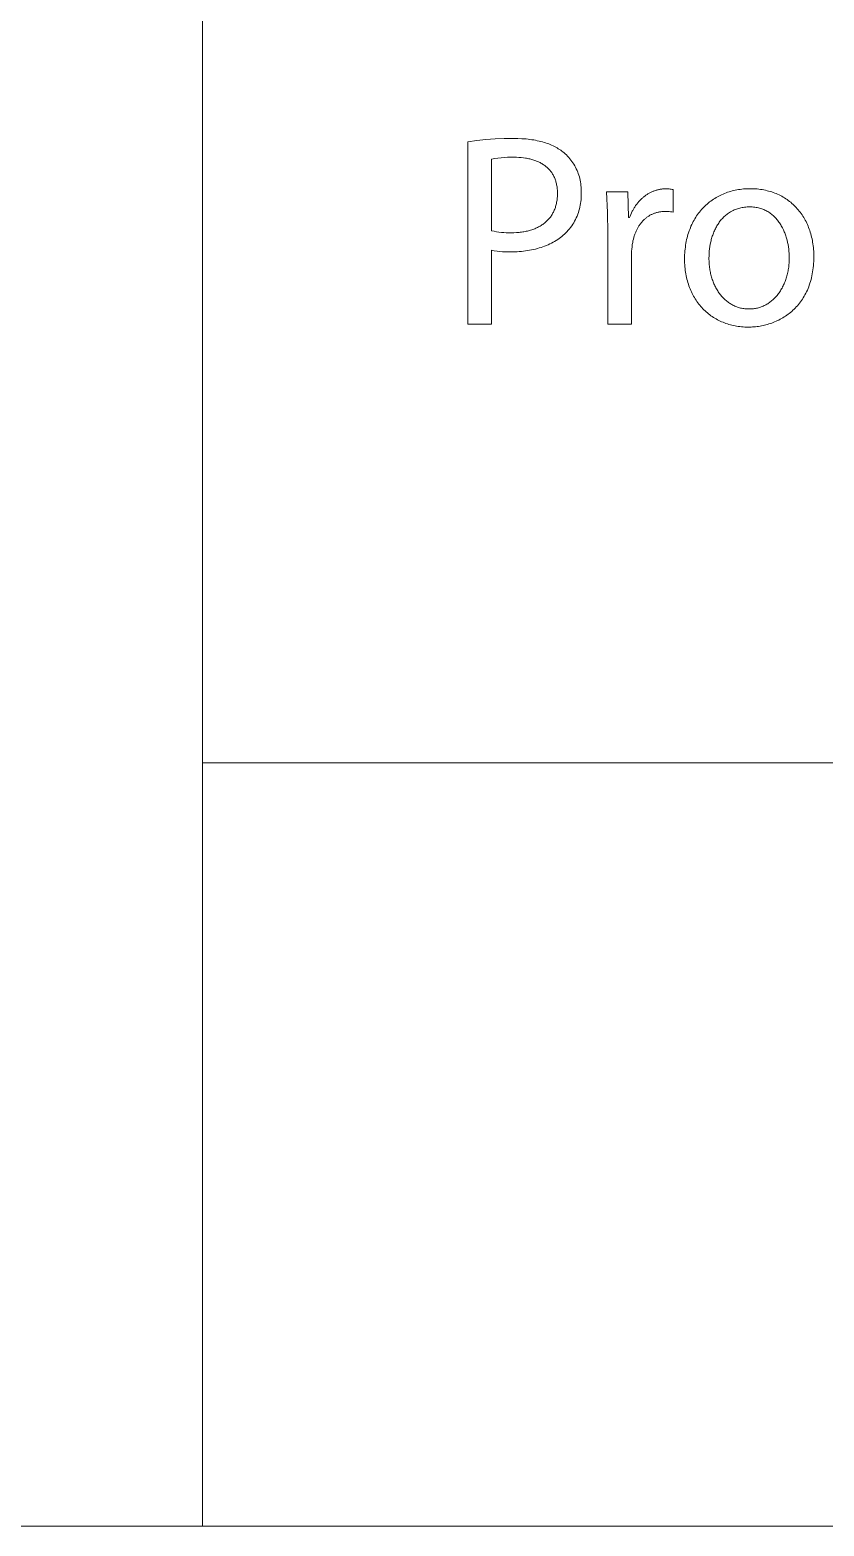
# Model space of a CAD drawing. Header units: millimetres. Extents: x -1656 to 3995, y -637 to 3312.
# Drawn here: x 1824 to 1988.5, y -636.5 to -326.9 of the extents above; entities that cross this region are included whole.
import ezdxf

# ---------------------------------------------------------------- set-up
doc = ezdxf.new("R2010")
doc.units = ezdxf.units.MM
doc.header["$MEASUREMENT"] = 0
doc.layers.add('Domyślny', color=7, linetype='Continuous', true_color=0x000000)

msp = doc.modelspace()

# ---------------------------------------------------------------- linework, layer by layer
at = {"layer": 'Domyślny', "color": 18, "lineweight": 15, "true_color": 0x000000}
for p, q in [((1859.78, -636.51), (1859.78, -4.79)), ((1916.58, -349.84), (1918.46, -349.63)), ((1918.46, -349.63), (1920.36, -349.48)), ((1920.36, -349.48), (1922.25, -349.4)), ((1922.25, -349.4), (1924.15, -349.38)), ((1924.15, -349.38), (1925.05, -349.39)), ((1925.05, -349.39), (1925.91, -349.43)), ((1925.91, -349.43), (1926.75, -349.49)), ((1926.75, -349.49), (1927.16, -349.54)), ((1927.16, -349.54), (1927.56, -349.59)), ((1927.56, -349.59), (1927.95, -349.64)), ((1927.95, -349.64), (1928.33, -349.7)), ((1928.33, -349.7), (1928.71, -349.77)), ((1928.71, -349.77), (1929.08, -349.85)), ((1914.7, -350.11), (1916.58, -349.84)), ((1914.7, -387.78), (1914.7, -350.11)), ((1929.08, -349.85), (1929.44, -349.93)), ((1929.44, -349.93), (1929.79, -350.01)), ((1929.79, -350.01), (1930.14, -350.1)), ((1930.14, -350.1), (1930.47, -350.2)), ((1930.47, -350.2), (1930.8, -350.31)), ((1930.8, -350.31), (1931.13, -350.42)), ((1931.13, -350.42), (1931.44, -350.53)), ((1931.44, -350.53), (1931.75, -350.65)), ((1931.75, -350.65), (1932.05, -350.78)), ((1932.05, -350.78), (1932.34, -350.91)), ((1932.34, -350.91), (1932.62, -351.05)), ((1932.62, -351.05), (1932.9, -351.19)), ((1932.9, -351.19), (1933.17, -351.34)), ((1933.17, -351.34), (1933.43, -351.5)), ((1933.43, -351.5), (1933.68, -351.66)), ((1933.68, -351.66), (1933.93, -351.82)), ((1933.93, -351.82), (1934.17, -351.99)), ((1934.17, -351.99), (1934.4, -352.17)), ((1934.4, -352.17), (1934.62, -352.35)), ((1934.62, -352.35), (1934.84, -352.54)), ((1934.84, -352.54), (1935.1, -352.78)), ((1935.1, -352.78), (1935.35, -353.04)), ((1920.27, -353.56), (1919.61, -353.69)), ((1919.61, -353.69), (1919.61, -368.49)), ((1920.93, -353.46), (1920.27, -353.56)), ((1921.59, -353.38), (1920.93, -353.46)), ((1922.26, -353.32), (1921.59, -353.38)), ((1922.93, -353.28), (1922.26, -353.32)), ((1923.59, -353.27), (1922.93, -353.28)), ((1924.26, -353.27), (1923.59, -353.27)), ((1924.76, -353.28), (1924.26, -353.27)), ((1925.26, -353.3), (1924.76, -353.28)), ((1925.74, -353.34), (1925.26, -353.3)), ((1926.2, -353.39), (1925.74, -353.34)), ((1926.66, -353.45), (1926.2, -353.39)), ((1926.88, -353.49), (1926.66, -353.45)), ((1927.1, -353.53), (1926.88, -353.49)), ((1927.32, -353.57), (1927.1, -353.53)), ((1927.53, -353.62), (1927.32, -353.57)), ((1927.75, -353.67), (1927.53, -353.62)), ((1927.95, -353.73), (1927.75, -353.67)), ((1928.16, -353.79), (1927.95, -353.73)), ((1928.36, -353.85), (1928.16, -353.79)), ((1928.55, -353.92), (1928.36, -353.85)), ((1928.75, -353.99), (1928.55, -353.92)), ((1928.94, -354.06), (1928.75, -353.99)), ((1929.13, -354.14), (1928.94, -354.06)), ((1929.31, -354.22), (1929.13, -354.14)), ((1929.49, -354.31), (1929.31, -354.22)), ((1929.66, -354.39), (1929.49, -354.31)), ((1929.84, -354.49), (1929.66, -354.39)), ((1930.01, -354.58), (1929.84, -354.49)), ((1930.17, -354.68), (1930.01, -354.58)), ((1930.33, -354.78), (1930.17, -354.68)), ((1930.49, -354.89), (1930.33, -354.78)), ((1930.64, -355), (1930.49, -354.89)), ((1930.79, -355.12), (1930.64, -355)), ((1930.94, -355.23), (1930.79, -355.12)), ((1931.08, -355.35), (1930.94, -355.23)), ((1931.21, -355.48), (1931.08, -355.35)), ((1931.35, -355.61), (1931.21, -355.48)), ((1931.48, -355.74), (1931.35, -355.61)), ((1931.6, -355.88), (1931.48, -355.74)), ((1931.72, -356.02), (1931.6, -355.88)), ((1935.35, -353.04), (1935.59, -353.3)), ((1935.59, -353.3), (1935.82, -353.57)), ((1935.82, -353.57), (1936.04, -353.85)), ((1936.04, -353.85), (1936.25, -354.14)), ((1936.25, -354.14), (1936.46, -354.43)), ((1936.46, -354.43), (1936.65, -354.73)), ((1936.65, -354.73), (1936.83, -355.04)), ((1936.83, -355.04), (1937, -355.35)), ((1937, -355.35), (1937.16, -355.67)), ((1937.16, -355.67), (1937.31, -356)), ((1937.31, -356), (1937.45, -356.33)), ((1931.84, -356.16), (1931.72, -356.02)), ((1931.95, -356.31), (1931.84, -356.16)), ((1932.06, -356.46), (1931.95, -356.31)), ((1932.16, -356.62), (1932.06, -356.46)), ((1932.26, -356.77), (1932.16, -356.62)), ((1932.36, -356.94), (1932.26, -356.77)), ((1932.45, -357.1), (1932.36, -356.94)), ((1932.53, -357.27), (1932.45, -357.1)), ((1932.61, -357.45), (1932.53, -357.27)), ((1932.69, -357.62), (1932.61, -357.45)), ((1932.76, -357.81), (1932.69, -357.62)), ((1932.83, -357.99), (1932.76, -357.81)), ((1932.89, -358.18), (1932.83, -357.99)), ((1932.95, -358.37), (1932.89, -358.18)), ((1933, -358.57), (1932.95, -358.37)), ((1933.05, -358.77), (1933, -358.57)), ((1933.09, -358.97), (1933.05, -358.77)), ((1933.13, -359.18), (1933.09, -358.97)), ((1937.45, -356.33), (1937.57, -356.66)), ((1937.57, -356.66), (1937.69, -357)), ((1937.69, -357), (1937.79, -357.34)), ((1937.79, -357.34), (1937.88, -357.68)), ((1937.88, -357.68), (1937.96, -358.03)), ((1937.96, -358.03), (1938.03, -358.38)), ((1938.03, -358.38), (1938.08, -358.74)), ((1938.08, -358.74), (1938.12, -359.09)), ((1938.12, -359.09), (1938.15, -359.45)), ((1933.16, -359.39), (1933.13, -359.18)), ((1933.13, -362.38), (1933.16, -362.16)), ((1933.19, -359.61), (1933.16, -359.39)), ((1933.16, -362.16), (1933.19, -361.93)), ((1933.21, -359.83), (1933.19, -359.61)), ((1933.19, -361.93), (1933.21, -361.7)), ((1933.23, -360.05), (1933.21, -359.83)), ((1933.21, -361.7), (1933.23, -361.47)), ((1933.25, -360.28), (1933.23, -360.05)), ((1933.23, -361.47), (1933.25, -361.23)), ((1933.25, -360.51), (1933.25, -360.28)), ((1933.26, -360.74), (1933.25, -360.51)), ((1933.25, -360.99), (1933.26, -360.74)), ((1933.25, -361.23), (1933.25, -360.99)), ((1938.14, -362.06), (1938.1, -362.45)), ((1938.17, -361.68), (1938.14, -362.06)), ((1938.15, -359.45), (1938.17, -359.8)), ((1938.17, -359.8), (1938.17, -360.16)), ((1938.17, -360.16), (1938.17, -360.52)), ((1938.17, -360.52), (1938.18, -360.9)), ((1938.18, -361.29), (1938.17, -361.68)), ((1938.18, -360.9), (1938.18, -361.29)), ((1943.63, -364.68), (1943.44, -360.41)), ((1943.44, -360.41), (1947.81, -360.41)), ((1947.81, -360.41), (1947.98, -365.77)), ((1950.27, -362.27), (1950.38, -362.15)), ((1950.38, -362.15), (1950.49, -362.04)), ((1950.49, -362.04), (1950.61, -361.92)), ((1950.61, -361.92), (1950.72, -361.82)), ((1950.72, -361.82), (1950.84, -361.71)), ((1950.84, -361.71), (1950.96, -361.61)), ((1950.96, -361.61), (1951.08, -361.5)), ((1951.08, -361.5), (1951.21, -361.41)), ((1951.21, -361.41), (1951.33, -361.31)), ((1951.33, -361.31), (1951.46, -361.22)), ((1951.46, -361.22), (1951.58, -361.13)), ((1951.58, -361.13), (1951.71, -361.04)), ((1951.71, -361.04), (1951.84, -360.95)), ((1951.84, -360.95), (1951.98, -360.87)), ((1951.98, -360.87), (1952.11, -360.79)), ((1952.11, -360.79), (1952.24, -360.72)), ((1952.24, -360.72), (1952.38, -360.64)), ((1952.38, -360.64), (1952.52, -360.57)), ((1952.52, -360.57), (1952.66, -360.5)), ((1952.66, -360.5), (1952.8, -360.44)), ((1952.8, -360.44), (1952.94, -360.38)), ((1952.94, -360.38), (1953.08, -360.32)), ((1953.08, -360.32), (1953.22, -360.26)), ((1953.22, -360.26), (1953.37, -360.21)), ((1953.37, -360.21), (1953.51, -360.16)), ((1953.51, -360.16), (1953.66, -360.11)), ((1953.66, -360.11), (1953.8, -360.07)), ((1953.8, -360.07), (1953.95, -360.03)), ((1953.95, -360.03), (1954.1, -359.99)), ((1954.1, -359.99), (1954.25, -359.96)), ((1954.25, -359.96), (1954.4, -359.92)), ((1954.4, -359.92), (1954.55, -359.9)), ((1954.55, -359.9), (1954.7, -359.87)), ((1954.7, -359.87), (1954.86, -359.85)), ((1954.86, -359.85), (1955.01, -359.83)), ((1955.01, -359.83), (1955.16, -359.82)), ((1955.16, -359.82), (1955.32, -359.8)), ((1955.32, -359.8), (1955.48, -359.8)), ((1955.48, -359.8), (1955.63, -359.79)), ((1955.63, -359.79), (1955.79, -359.79)), ((1955.79, -359.79), (1955.99, -359.79)), ((1955.99, -359.79), (1956.19, -359.81)), ((1956.19, -359.81), (1956.4, -359.82)), ((1956.4, -359.82), (1956.6, -359.85)), ((1956.6, -359.85), (1956.8, -359.88)), ((1956.8, -359.88), (1957, -359.92)), ((1957, -359.92), (1957.2, -359.96)), ((1957.2, -359.96), (1957.2, -364.64)), ((1965.01, -362.34), (1965.27, -362.15)), ((1965.27, -362.15), (1965.54, -361.97)), ((1965.54, -361.97), (1965.81, -361.79)), ((1965.81, -361.79), (1966.09, -361.62)), ((1966.09, -361.62), (1966.37, -361.46)), ((1966.37, -361.46), (1966.66, -361.31)), ((1966.66, -361.31), (1966.95, -361.16)), ((1966.95, -361.16), (1967.24, -361.02)), ((1967.24, -361.02), (1967.54, -360.89)), ((1967.54, -360.89), (1967.85, -360.76)), ((1967.85, -360.76), (1968.15, -360.64)), ((1968.15, -360.64), (1968.46, -360.53)), ((1968.46, -360.53), (1968.78, -360.43)), ((1968.78, -360.43), (1969.1, -360.34)), ((1969.1, -360.34), (1969.42, -360.25)), ((1969.42, -360.25), (1969.75, -360.17)), ((1969.75, -360.17), (1970.07, -360.09)), ((1970.07, -360.09), (1970.41, -360.03)), ((1970.41, -360.03), (1970.74, -359.97)), ((1970.74, -359.97), (1971.08, -359.92)), ((1971.08, -359.92), (1971.42, -359.88)), ((1971.42, -359.88), (1971.76, -359.84)), ((1971.76, -359.84), (1972.11, -359.81)), ((1972.11, -359.81), (1972.46, -359.79)), ((1972.46, -359.79), (1972.81, -359.78)), ((1972.81, -359.78), (1973.16, -359.78)), ((1973.16, -359.78), (1973.53, -359.78)), ((1973.53, -359.78), (1973.89, -359.79)), ((1973.89, -359.79), (1974.25, -359.82)), ((1974.25, -359.82), (1974.61, -359.84)), ((1974.61, -359.84), (1974.96, -359.88)), ((1974.96, -359.88), (1975.3, -359.93)), ((1975.3, -359.93), (1975.65, -359.98)), ((1975.65, -359.98), (1975.99, -360.04)), ((1975.99, -360.04), (1976.32, -360.11)), ((1976.32, -360.11), (1976.65, -360.19)), ((1976.65, -360.19), (1976.98, -360.27)), ((1976.98, -360.27), (1977.3, -360.36)), ((1977.3, -360.36), (1977.61, -360.46)), ((1977.61, -360.46), (1977.93, -360.57)), ((1977.93, -360.57), (1978.23, -360.68)), ((1978.23, -360.68), (1978.54, -360.8)), ((1978.54, -360.8), (1978.84, -360.93)), ((1978.84, -360.93), (1979.13, -361.07)), ((1979.13, -361.07), (1979.42, -361.21)), ((1979.42, -361.21), (1979.7, -361.36)), ((1979.7, -361.36), (1979.98, -361.52)), ((1979.98, -361.52), (1980.25, -361.68)), ((1980.25, -361.68), (1980.52, -361.85)), ((1980.52, -361.85), (1980.79, -362.03)), ((1980.79, -362.03), (1981.04, -362.21)), ((1932.03, -365.31), (1932.13, -365.14)), ((1932.13, -365.14), (1932.24, -364.97)), ((1932.24, -364.97), (1932.33, -364.79)), ((1932.33, -364.79), (1932.43, -364.61)), ((1932.43, -364.61), (1932.52, -364.43)), ((1932.52, -364.43), (1932.6, -364.24)), ((1932.6, -364.24), (1932.68, -364.05)), ((1932.68, -364.05), (1932.75, -363.85)), ((1932.75, -363.85), (1932.82, -363.65)), ((1932.82, -363.65), (1932.88, -363.45)), ((1932.88, -363.45), (1932.94, -363.24)), ((1932.94, -363.24), (1933, -363.03)), ((1933, -363.03), (1933.05, -362.82)), ((1933.05, -362.82), (1933.09, -362.6)), ((1933.09, -362.6), (1933.13, -362.38)), ((1937.45, -365.08), (1937.31, -365.44)), ((1937.59, -364.71), (1937.45, -365.08)), ((1937.7, -364.34), (1937.59, -364.71)), ((1937.81, -363.97), (1937.7, -364.34)), ((1937.9, -363.59), (1937.81, -363.97)), ((1937.98, -363.21), (1937.9, -363.59)), ((1938.05, -362.83), (1937.98, -363.21)), ((1938.1, -362.45), (1938.05, -362.83)), ((1943.67, -368.95), (1943.63, -364.68)), ((1948.33, -365.43), (1948.46, -365.1)), ((1948.46, -365.1), (1948.6, -364.78)), ((1948.6, -364.78), (1948.75, -364.46)), ((1948.75, -364.46), (1948.83, -364.31)), ((1948.83, -364.31), (1948.91, -364.16)), ((1948.91, -364.16), (1948.99, -364.01)), ((1948.99, -364.01), (1949.08, -363.86)), ((1949.08, -363.86), (1949.17, -363.71)), ((1949.17, -363.71), (1949.26, -363.57)), ((1949.26, -363.57), (1949.35, -363.43)), ((1949.35, -363.43), (1949.44, -363.29)), ((1949.44, -363.29), (1949.54, -363.15)), ((1949.54, -363.15), (1949.64, -363.02)), ((1949.64, -363.02), (1949.74, -362.89)), ((1949.74, -362.89), (1949.84, -362.76)), ((1949.84, -362.76), (1949.94, -362.63)), ((1949.94, -362.63), (1950.05, -362.51)), ((1950.05, -362.51), (1950.16, -362.39)), ((1950.16, -362.39), (1950.27, -362.27)), ((1952.4, -365.29), (1952.27, -365.37)), ((1952.53, -365.22), (1952.4, -365.29)), ((1952.66, -365.15), (1952.53, -365.22)), ((1952.79, -365.09), (1952.66, -365.15)), ((1952.93, -365.02), (1952.79, -365.09)), ((1953.07, -364.96), (1952.93, -365.02)), ((1953.2, -364.91), (1953.07, -364.96)), ((1953.34, -364.86), (1953.2, -364.91)), ((1953.49, -364.81), (1953.34, -364.86)), ((1953.63, -364.76), (1953.49, -364.81)), ((1953.78, -364.72), (1953.63, -364.76)), ((1953.92, -364.68), (1953.78, -364.72)), ((1954.07, -364.65), (1953.92, -364.68)), ((1954.22, -364.61), (1954.07, -364.65)), ((1954.38, -364.59), (1954.22, -364.61)), ((1954.53, -364.56), (1954.38, -364.59)), ((1954.69, -364.54), (1954.53, -364.56)), ((1954.84, -364.52), (1954.69, -364.54)), ((1955, -364.51), (1954.84, -364.52)), ((1955.16, -364.5), (1955, -364.51)), ((1955.32, -364.5), (1955.16, -364.5)), ((1955.49, -364.49), (1955.32, -364.5)), ((1955.77, -364.5), (1955.49, -364.49)), ((1956.06, -364.51), (1955.77, -364.5)), ((1956.35, -364.53), (1956.06, -364.51)), ((1956.63, -364.56), (1956.35, -364.53)), ((1956.92, -364.6), (1956.63, -364.56)), ((1957.2, -364.64), (1956.92, -364.6)), ((1962.06, -365.42), (1962.26, -365.14)), ((1962.26, -365.14), (1962.45, -364.87)), ((1962.45, -364.87), (1962.66, -364.61)), ((1962.66, -364.61), (1962.87, -364.35)), ((1962.87, -364.35), (1963.08, -364.1)), ((1963.08, -364.1), (1963.3, -363.85)), ((1963.3, -363.85), (1963.53, -363.62)), ((1963.53, -363.62), (1963.76, -363.39)), ((1963.76, -363.39), (1964, -363.16)), ((1964, -363.16), (1964.24, -362.95)), ((1964.24, -362.95), (1964.49, -362.74)), ((1964.49, -362.74), (1964.75, -362.53)), ((1964.75, -362.53), (1965.01, -362.34)), ((1968.14, -365.23), (1967.97, -365.38)), ((1968.31, -365.09), (1968.14, -365.23)), ((1968.49, -364.96), (1968.31, -365.09)), ((1968.68, -364.83), (1968.49, -364.96)), ((1968.86, -364.7), (1968.68, -364.83)), ((1969.06, -364.58), (1968.86, -364.7)), ((1969.25, -364.47), (1969.06, -364.58)), ((1969.46, -364.36), (1969.25, -364.47)), ((1969.66, -364.26), (1969.46, -364.36)), ((1969.87, -364.17), (1969.66, -364.26)), ((1970.09, -364.08), (1969.87, -364.17)), ((1970.31, -363.99), (1970.09, -364.08)), ((1970.54, -363.92), (1970.31, -363.99)), ((1970.77, -363.85), (1970.54, -363.92)), ((1971, -363.78), (1970.77, -363.85)), ((1971.24, -363.73), (1971, -363.78)), ((1971.48, -363.68), (1971.24, -363.73)), ((1971.73, -363.64), (1971.48, -363.68)), ((1971.99, -363.6), (1971.73, -363.64)), ((1972.24, -363.58), (1971.99, -363.6)), ((1972.51, -363.56), (1972.24, -363.58)), ((1972.78, -363.55), (1972.51, -363.56)), ((1973.05, -363.54), (1972.78, -363.55)), ((1973.32, -363.55), (1973.05, -363.54)), ((1973.59, -363.56), (1973.32, -363.55)), ((1973.85, -363.58), (1973.59, -363.56)), ((1974.11, -363.61), (1973.85, -363.58)), ((1974.36, -363.65), (1974.11, -363.61)), ((1974.61, -363.69), (1974.36, -363.65)), ((1974.85, -363.74), (1974.61, -363.69)), ((1975.09, -363.8), (1974.85, -363.74)), ((1975.32, -363.87), (1975.09, -363.8)), ((1975.55, -363.94), (1975.32, -363.87)), ((1975.77, -364.03), (1975.55, -363.94)), ((1975.99, -364.11), (1975.77, -364.03)), ((1976.21, -364.21), (1975.99, -364.11)), ((1976.41, -364.31), (1976.21, -364.21)), ((1976.62, -364.42), (1976.41, -364.31)), ((1976.81, -364.53), (1976.62, -364.42)), ((1977.01, -364.65), (1976.81, -364.53)), ((1977.2, -364.78), (1977.01, -364.65)), ((1977.38, -364.91), (1977.2, -364.78)), ((1977.56, -365.04), (1977.38, -364.91)), ((1977.74, -365.19), (1977.56, -365.04)), ((1977.91, -365.33), (1977.74, -365.19)), ((1981.04, -362.21), (1981.3, -362.4)), ((1981.3, -362.4), (1981.54, -362.6)), ((1981.54, -362.6), (1981.79, -362.81)), ((1981.79, -362.81), (1982.02, -363.02)), ((1982.02, -363.02), (1982.25, -363.23)), ((1982.25, -363.23), (1982.48, -363.46)), ((1982.48, -363.46), (1982.7, -363.69)), ((1982.7, -363.69), (1982.91, -363.92)), ((1982.91, -363.92), (1983.12, -364.16)), ((1983.12, -364.16), (1983.32, -364.41)), ((1983.32, -364.41), (1983.52, -364.66)), ((1983.52, -364.66), (1983.71, -364.92)), ((1983.71, -364.92), (1983.89, -365.19)), ((1983.89, -365.19), (1984.07, -365.46)), ((1927.48, -368.42), (1927.7, -368.36)), ((1927.7, -368.36), (1927.92, -368.29)), ((1927.92, -368.29), (1928.13, -368.22)), ((1928.13, -368.22), (1928.34, -368.14)), ((1928.34, -368.14), (1928.55, -368.06)), ((1928.55, -368.06), (1928.75, -367.98)), ((1928.75, -367.98), (1928.95, -367.89)), ((1928.95, -367.89), (1929.14, -367.8)), ((1929.14, -367.8), (1929.33, -367.7)), ((1929.33, -367.7), (1929.52, -367.6)), ((1929.52, -367.6), (1929.7, -367.5)), ((1929.7, -367.5), (1929.88, -367.39)), ((1929.88, -367.39), (1930.05, -367.28)), ((1930.05, -367.28), (1930.22, -367.16)), ((1930.22, -367.16), (1930.39, -367.04)), ((1930.39, -367.04), (1930.55, -366.92)), ((1930.55, -366.92), (1930.71, -366.79)), ((1930.71, -366.79), (1930.86, -366.66)), ((1930.86, -366.66), (1931.01, -366.53)), ((1931.01, -366.53), (1931.15, -366.39)), ((1931.15, -366.39), (1931.29, -366.24)), ((1931.29, -366.24), (1931.42, -366.1)), ((1931.42, -366.1), (1931.55, -365.95)), ((1931.55, -365.95), (1931.68, -365.79)), ((1931.68, -365.79), (1931.8, -365.64)), ((1931.8, -365.64), (1931.92, -365.47)), ((1931.92, -365.47), (1932.03, -365.31)), ((1935.49, -368.39), (1935.23, -368.68)), ((1935.74, -368.09), (1935.49, -368.39)), ((1935.97, -367.79), (1935.74, -368.09)), ((1936.2, -367.47), (1935.97, -367.79)), ((1936.41, -367.15), (1936.2, -367.47)), ((1936.62, -366.82), (1936.41, -367.15)), ((1936.81, -366.48), (1936.62, -366.82)), ((1936.99, -366.14), (1936.81, -366.48)), ((1937.16, -365.79), (1936.99, -366.14)), ((1937.31, -365.44), (1937.16, -365.79)), ((1947.98, -365.77), (1948.2, -365.77)), ((1948.2, -365.77), (1948.33, -365.43)), ((1949.66, -368.3), (1949.59, -368.45)), ((1949.73, -368.16), (1949.66, -368.3)), ((1949.81, -368.02), (1949.73, -368.16)), ((1949.89, -367.88), (1949.81, -368.02)), ((1949.97, -367.74), (1949.89, -367.88)), ((1950.05, -367.61), (1949.97, -367.74)), ((1950.13, -367.47), (1950.05, -367.61)), ((1950.22, -367.34), (1950.13, -367.47)), ((1950.31, -367.21), (1950.22, -367.34)), ((1950.4, -367.09), (1950.31, -367.21)), ((1950.49, -366.97), (1950.4, -367.09)), ((1950.59, -366.84), (1950.49, -366.97)), ((1950.69, -366.73), (1950.59, -366.84)), ((1950.79, -366.61), (1950.69, -366.73)), ((1950.89, -366.5), (1950.79, -366.61)), ((1950.99, -366.39), (1950.89, -366.5)), ((1951.1, -366.28), (1950.99, -366.39)), ((1951.21, -366.18), (1951.1, -366.28)), ((1951.32, -366.08), (1951.21, -366.18)), ((1951.43, -365.98), (1951.32, -366.08)), ((1951.54, -365.88), (1951.43, -365.98)), ((1951.66, -365.79), (1951.54, -365.88)), ((1951.78, -365.7), (1951.66, -365.79)), ((1951.9, -365.61), (1951.78, -365.7)), ((1952.02, -365.53), (1951.9, -365.61)), ((1952.14, -365.44), (1952.02, -365.53)), ((1952.27, -365.37), (1952.14, -365.44)), ((1960.51, -368.53), (1960.63, -368.19)), ((1960.63, -368.19), (1960.77, -367.86)), ((1960.77, -367.86), (1960.9, -367.53)), ((1960.9, -367.53), (1961.05, -367.21)), ((1961.05, -367.21), (1961.2, -366.9)), ((1961.2, -366.9), (1961.36, -366.59)), ((1961.36, -366.59), (1961.53, -366.28)), ((1961.53, -366.28), (1961.7, -365.99)), ((1961.7, -365.99), (1961.88, -365.7)), ((1961.88, -365.7), (1962.06, -365.42)), ((1965.83, -368.3), (1965.74, -368.51)), ((1965.94, -368.09), (1965.83, -368.3)), ((1966.04, -367.88), (1965.94, -368.09)), ((1966.15, -367.68), (1966.04, -367.88)), ((1966.26, -367.48), (1966.15, -367.68)), ((1966.38, -367.28), (1966.26, -367.48)), ((1966.5, -367.09), (1966.38, -367.28)), ((1966.63, -366.9), (1966.5, -367.09)), ((1966.76, -366.71), (1966.63, -366.9)), ((1966.9, -366.53), (1966.76, -366.71)), ((1967.04, -366.35), (1966.9, -366.53)), ((1967.18, -366.18), (1967.04, -366.35)), ((1967.33, -366.01), (1967.18, -366.18)), ((1967.48, -365.85), (1967.33, -366.01)), ((1967.64, -365.69), (1967.48, -365.85)), ((1967.8, -365.53), (1967.64, -365.69)), ((1967.97, -365.38), (1967.8, -365.53)), ((1978.07, -365.49), (1977.91, -365.33)), ((1978.23, -365.64), (1978.07, -365.49)), ((1978.39, -365.81), (1978.23, -365.64)), ((1978.54, -365.97), (1978.39, -365.81)), ((1978.69, -366.14), (1978.54, -365.97)), ((1978.83, -366.32), (1978.69, -366.14)), ((1978.97, -366.5), (1978.83, -366.32)), ((1979.1, -366.68), (1978.97, -366.5)), ((1979.23, -366.87), (1979.1, -366.68)), ((1979.36, -367.06), (1979.23, -366.87)), ((1979.48, -367.25), (1979.36, -367.06)), ((1979.6, -367.45), (1979.48, -367.25)), ((1979.71, -367.65), (1979.6, -367.45)), ((1979.82, -367.85), (1979.71, -367.65)), ((1979.92, -368.05), (1979.82, -367.85)), ((1980.02, -368.26), (1979.92, -368.05)), ((1980.12, -368.47), (1980.02, -368.26)), ((1984.07, -365.46), (1984.24, -365.73)), ((1984.24, -365.73), (1984.4, -366.01)), ((1984.4, -366.01), (1984.56, -366.3)), ((1984.56, -366.3), (1984.72, -366.6)), ((1984.72, -366.6), (1984.86, -366.89)), ((1984.86, -366.89), (1985, -367.2)), ((1985, -367.2), (1985.14, -367.51)), ((1985.14, -367.51), (1985.26, -367.82)), ((1985.26, -367.82), (1985.38, -368.14)), ((1985.38, -368.14), (1985.49, -368.46)), ((1919.61, -368.49), (1920.12, -368.6)), ((1920.12, -368.6), (1920.62, -368.69)), ((1920.62, -368.69), (1921.13, -368.77)), ((1921.13, -368.77), (1921.64, -368.82)), ((1921.64, -368.82), (1922.15, -368.87)), ((1922.15, -368.87), (1922.67, -368.89)), ((1922.67, -368.89), (1923.18, -368.9)), ((1923.18, -368.9), (1923.7, -368.89)), ((1923.7, -368.89), (1924.25, -368.88)), ((1924.25, -368.88), (1924.78, -368.86)), ((1924.78, -368.86), (1925.31, -368.81)), ((1925.31, -368.81), (1925.56, -368.79)), ((1925.56, -368.79), (1925.81, -368.76)), ((1925.81, -368.76), (1926.06, -368.72)), ((1926.06, -368.72), (1926.31, -368.68)), ((1926.31, -368.68), (1926.55, -368.64)), ((1926.55, -368.64), (1926.79, -368.59)), ((1926.79, -368.59), (1927.02, -368.54)), ((1927.02, -368.54), (1927.25, -368.48)), ((1927.25, -368.48), (1927.48, -368.42)), ((1931.32, -371.37), (1930.96, -371.52)), ((1931.67, -371.21), (1931.32, -371.37)), ((1932.01, -371.04), (1931.67, -371.21)), ((1932.34, -370.87), (1932.01, -371.04)), ((1932.67, -370.69), (1932.34, -370.87)), ((1932.99, -370.49), (1932.67, -370.69)), ((1933.3, -370.3), (1932.99, -370.49)), ((1933.6, -370.09), (1933.3, -370.3)), ((1933.89, -369.87), (1933.6, -370.09)), ((1934.18, -369.65), (1933.89, -369.87)), ((1934.45, -369.42), (1934.18, -369.65)), ((1934.72, -369.18), (1934.45, -369.42)), ((1934.98, -368.94), (1934.72, -369.18)), ((1935.23, -368.68), (1934.98, -368.94)), ((1943.67, -387.79), (1943.67, -368.95)), ((1948.75, -371.35), (1948.69, -371.81)), ((1948.83, -370.89), (1948.75, -371.35)), ((1948.89, -370.54), (1948.83, -370.89)), ((1948.97, -370.2), (1948.89, -370.54)), ((1949.06, -369.86), (1948.97, -370.2)), ((1949.16, -369.54), (1949.06, -369.86)), ((1949.22, -369.38), (1949.16, -369.54)), ((1949.27, -369.22), (1949.22, -369.38)), ((1949.33, -369.06), (1949.27, -369.22)), ((1949.39, -368.9), (1949.33, -369.06)), ((1949.46, -368.75), (1949.39, -368.9)), ((1949.52, -368.6), (1949.46, -368.75)), ((1949.59, -368.45), (1949.52, -368.6)), ((1959.73, -371.86), (1959.78, -371.47)), ((1959.78, -371.47), (1959.85, -371.08)), ((1959.85, -371.08), (1959.92, -370.7)), ((1959.92, -370.7), (1960, -370.32)), ((1960, -370.32), (1960.09, -369.95)), ((1960.09, -369.95), (1960.18, -369.59)), ((1960.18, -369.59), (1960.28, -369.23)), ((1960.28, -369.23), (1960.39, -368.88)), ((1960.39, -368.88), (1960.51, -368.53)), ((1964.89, -371.25), (1964.81, -371.73)), ((1964.99, -370.77), (1964.89, -371.25)), ((1965.05, -370.54), (1964.99, -370.77)), ((1965.11, -370.31), (1965.05, -370.54)), ((1965.17, -370.07), (1965.11, -370.31)), ((1965.24, -369.84), (1965.17, -370.07)), ((1965.31, -369.62), (1965.24, -369.84)), ((1965.39, -369.39), (1965.31, -369.62)), ((1965.47, -369.17), (1965.39, -369.39)), ((1965.56, -368.95), (1965.47, -369.17)), ((1965.64, -368.73), (1965.56, -368.95)), ((1965.74, -368.51), (1965.64, -368.73)), ((1980.21, -368.69), (1980.12, -368.47)), ((1980.3, -368.9), (1980.21, -368.69)), ((1980.38, -369.12), (1980.3, -368.9)), ((1980.46, -369.34), (1980.38, -369.12)), ((1980.54, -369.56), (1980.46, -369.34)), ((1980.61, -369.78), (1980.54, -369.56)), ((1980.68, -370), (1980.61, -369.78)), ((1980.8, -370.45), (1980.68, -370)), ((1980.91, -370.9), (1980.8, -370.45)), ((1981, -371.35), (1980.91, -370.9)), ((1981.08, -371.81), (1981, -371.35)), ((1985.49, -368.46), (1985.6, -368.79)), ((1985.6, -368.79), (1985.7, -369.12)), ((1985.7, -369.12), (1985.79, -369.46)), ((1985.79, -369.46), (1985.88, -369.81)), ((1985.88, -369.81), (1985.96, -370.15)), ((1985.96, -370.15), (1986.03, -370.51)), ((1986.03, -370.51), (1986.09, -370.86)), ((1986.09, -370.86), (1986.15, -371.22)), ((1986.15, -371.22), (1986.2, -371.59)), ((1920.17, -372.63), (1919.61, -372.52)), ((1919.61, -372.52), (1919.61, -387.78)), ((1920.74, -372.71), (1920.17, -372.63)), ((1921.3, -372.78), (1920.74, -372.71)), ((1921.87, -372.83), (1921.3, -372.78)), ((1922.44, -372.86), (1921.87, -372.83)), ((1923.01, -372.87), (1922.44, -372.86)), ((1923.58, -372.86), (1923.01, -372.87)), ((1924.03, -372.86), (1923.58, -372.86)), ((1924.48, -372.84), (1924.03, -372.86)), ((1924.92, -372.82), (1924.48, -372.84)), ((1925.36, -372.79), (1924.92, -372.82)), ((1925.79, -372.76), (1925.36, -372.79)), ((1926.22, -372.71), (1925.79, -372.76)), ((1926.65, -372.66), (1926.22, -372.71)), ((1927.07, -372.59), (1926.65, -372.66)), ((1927.48, -372.52), (1927.07, -372.59)), ((1927.89, -372.44), (1927.48, -372.52)), ((1928.3, -372.36), (1927.89, -372.44)), ((1928.7, -372.26), (1928.3, -372.36)), ((1929.09, -372.16), (1928.7, -372.26)), ((1929.48, -372.05), (1929.09, -372.16)), ((1929.86, -371.93), (1929.48, -372.05)), ((1930.23, -371.8), (1929.86, -371.93)), ((1930.6, -371.67), (1930.23, -371.8)), ((1930.96, -371.52), (1930.6, -371.67)), ((1948.61, -372.74), (1948.6, -373.21)), ((1948.6, -373.21), (1948.6, -387.79)), ((1948.64, -372.28), (1948.61, -372.74)), ((1948.69, -371.81), (1948.64, -372.28)), ((1959.57, -374.34), (1959.58, -373.92)), ((1959.58, -374.75), (1959.57, -374.34)), ((1959.58, -373.92), (1959.59, -373.49)), ((1959.59, -373.49), (1959.61, -373.08)), ((1959.61, -373.08), (1959.64, -372.67)), ((1959.64, -372.67), (1959.68, -372.26)), ((1959.68, -372.26), (1959.73, -371.86)), ((1964.63, -373.67), (1964.62, -374.15)), ((1964.62, -374.15), (1964.62, -374.43)), ((1964.62, -374.43), (1964.63, -374.71)), ((1964.65, -373.18), (1964.63, -373.67)), ((1964.69, -372.69), (1964.65, -373.18)), ((1964.74, -372.21), (1964.69, -372.69)), ((1964.81, -371.73), (1964.74, -372.21)), ((1981.14, -372.26), (1981.08, -371.81)), ((1981.19, -372.71), (1981.14, -372.26)), ((1981.23, -373.16), (1981.19, -372.71)), ((1981.25, -373.6), (1981.23, -373.16)), ((1981.24, -374.62), (1981.25, -374.33)), ((1981.25, -374.04), (1981.25, -373.6)), ((1981.25, -374.33), (1981.25, -374.04)), ((1986.2, -371.59), (1986.24, -371.96)), ((1986.24, -371.96), (1986.27, -372.33)), ((1986.27, -372.33), (1986.3, -372.71)), ((1986.3, -372.71), (1986.32, -373.1)), ((1986.33, -374.34), (1986.31, -374.81)), ((1986.32, -373.1), (1986.33, -373.48)), ((1986.33, -373.48), (1986.33, -373.87)), ((1986.33, -373.87), (1986.33, -374.34)), ((1959.59, -375.14), (1959.58, -374.75)), ((1959.61, -375.54), (1959.59, -375.14)), ((1959.64, -375.92), (1959.61, -375.54)), ((1959.68, -376.31), (1959.64, -375.92)), ((1959.72, -376.69), (1959.68, -376.31)), ((1959.77, -377.06), (1959.72, -376.69)), ((1959.83, -377.43), (1959.77, -377.06)), ((1959.9, -377.79), (1959.83, -377.43)), ((1964.63, -374.71), (1964.64, -374.99)), ((1964.64, -374.99), (1964.66, -375.26)), ((1964.66, -375.26), (1964.68, -375.53)), ((1964.68, -375.53), (1964.71, -375.8)), ((1964.71, -375.8), (1964.74, -376.06)), ((1964.74, -376.06), (1964.78, -376.33)), ((1964.78, -376.33), (1964.82, -376.58)), ((1964.82, -376.58), (1964.86, -376.84)), ((1964.86, -376.84), (1964.91, -377.1)), ((1964.91, -377.1), (1964.97, -377.35)), ((1964.97, -377.35), (1965.03, -377.6)), ((1965.03, -377.6), (1965.09, -377.84)), ((1980.76, -377.82), (1980.83, -377.57)), ((1980.83, -377.57), (1980.89, -377.32)), ((1980.89, -377.32), (1980.95, -377.06)), ((1980.95, -377.06), (1981, -376.8)), ((1981, -376.8), (1981.05, -376.54)), ((1981.05, -376.54), (1981.09, -376.27)), ((1981.09, -376.27), (1981.13, -376)), ((1981.13, -376), (1981.16, -375.73)), ((1981.16, -375.73), (1981.19, -375.46)), ((1981.19, -375.46), (1981.21, -375.18)), ((1981.21, -375.18), (1981.23, -374.9)), ((1981.23, -374.9), (1981.24, -374.62)), ((1986.02, -377.4), (1985.94, -377.81)), ((1986.09, -376.99), (1986.02, -377.4)), ((1986.15, -376.57), (1986.09, -376.99)), ((1986.21, -376.14), (1986.15, -376.57)), ((1986.25, -375.7), (1986.21, -376.14)), ((1986.29, -375.26), (1986.25, -375.7)), ((1986.31, -374.81), (1986.29, -375.26)), ((1959.98, -378.15), (1959.9, -377.79)), ((1960.06, -378.5), (1959.98, -378.15)), ((1960.15, -378.85), (1960.06, -378.5)), ((1960.25, -379.19), (1960.15, -378.85)), ((1960.35, -379.53), (1960.25, -379.19)), ((1960.47, -379.86), (1960.35, -379.53)), ((1960.58, -380.19), (1960.47, -379.86)), ((1960.71, -380.51), (1960.58, -380.19)), ((1960.84, -380.82), (1960.71, -380.51)), ((1965.09, -377.84), (1965.16, -378.08)), ((1965.16, -378.08), (1965.23, -378.32)), ((1965.23, -378.32), (1965.31, -378.56)), ((1965.31, -378.56), (1965.39, -378.79)), ((1965.39, -378.79), (1965.48, -379.02)), ((1965.48, -379.02), (1965.57, -379.25)), ((1965.57, -379.25), (1965.66, -379.47)), ((1965.66, -379.47), (1965.76, -379.69)), ((1965.76, -379.69), (1965.86, -379.9)), ((1965.86, -379.9), (1965.96, -380.11)), ((1965.96, -380.11), (1966.07, -380.32)), ((1966.07, -380.32), (1966.19, -380.52)), ((1966.19, -380.52), (1966.31, -380.72)), ((1966.31, -380.72), (1966.43, -380.92)), ((1979.4, -380.93), (1979.52, -380.73)), ((1979.52, -380.73), (1979.64, -380.53)), ((1979.64, -380.53), (1979.76, -380.33)), ((1979.76, -380.33), (1979.87, -380.12)), ((1979.87, -380.12), (1979.98, -379.91)), ((1979.98, -379.91), (1980.08, -379.69)), ((1980.08, -379.69), (1980.18, -379.47)), ((1980.18, -379.47), (1980.28, -379.24)), ((1980.28, -379.24), (1980.37, -379.01)), ((1980.37, -379.01), (1980.46, -378.78)), ((1980.46, -378.78), (1980.54, -378.55)), ((1980.54, -378.55), (1980.62, -378.31)), ((1980.62, -378.31), (1980.69, -378.06)), ((1980.69, -378.06), (1980.76, -377.82)), ((1984.99, -380.76), (1984.83, -381.09)), ((1985.13, -380.42), (1984.99, -380.76)), ((1985.27, -380.07), (1985.13, -380.42)), ((1985.4, -379.71), (1985.27, -380.07)), ((1985.53, -379.35), (1985.4, -379.71)), ((1985.64, -378.97), (1985.53, -379.35)), ((1985.75, -378.59), (1985.64, -378.97)), ((1985.85, -378.21), (1985.75, -378.59)), ((1985.94, -377.81), (1985.85, -378.21)), ((1960.98, -381.13), (1960.84, -380.82)), ((1961.13, -381.44), (1960.98, -381.13)), ((1961.28, -381.73), (1961.13, -381.44)), ((1961.44, -382.03), (1961.28, -381.73)), ((1961.6, -382.31), (1961.44, -382.03)), ((1961.78, -382.59), (1961.6, -382.31)), ((1961.95, -382.87), (1961.78, -382.59)), ((1962.14, -383.14), (1961.95, -382.87)), ((1962.33, -383.4), (1962.14, -383.14)), ((1962.52, -383.66), (1962.33, -383.4)), ((1962.72, -383.91), (1962.52, -383.66)), ((1966.43, -380.92), (1966.55, -381.11)), ((1966.55, -381.11), (1966.68, -381.3)), ((1966.68, -381.3), (1966.81, -381.48)), ((1966.81, -381.48), (1966.95, -381.66)), ((1966.95, -381.66), (1967.09, -381.83)), ((1967.09, -381.83), (1967.23, -382)), ((1967.23, -382), (1967.38, -382.17)), ((1967.38, -382.17), (1967.53, -382.33)), ((1967.53, -382.33), (1967.68, -382.48)), ((1967.68, -382.48), (1967.84, -382.64)), ((1967.84, -382.64), (1968, -382.78)), ((1968, -382.78), (1968.16, -382.92)), ((1968.16, -382.92), (1968.33, -383.06)), ((1968.33, -383.06), (1968.5, -383.19)), ((1968.5, -383.19), (1968.67, -383.32)), ((1968.67, -383.32), (1968.85, -383.44)), ((1968.85, -383.44), (1969.03, -383.56)), ((1969.03, -383.56), (1969.21, -383.67)), ((1969.21, -383.67), (1969.39, -383.77)), ((1969.39, -383.77), (1969.58, -383.87)), ((1969.58, -383.87), (1969.77, -383.97)), ((1976.24, -383.88), (1976.42, -383.78)), ((1976.42, -383.78), (1976.61, -383.68)), ((1976.61, -383.68), (1976.79, -383.57)), ((1976.79, -383.57), (1976.97, -383.45)), ((1976.97, -383.45), (1977.14, -383.33)), ((1977.14, -383.33), (1977.31, -383.2)), ((1977.31, -383.2), (1977.48, -383.07)), ((1977.48, -383.07), (1977.65, -382.94)), ((1977.65, -382.94), (1977.81, -382.8)), ((1977.81, -382.8), (1977.98, -382.65)), ((1977.98, -382.65), (1978.13, -382.5)), ((1978.13, -382.5), (1978.29, -382.34)), ((1978.29, -382.34), (1978.44, -382.18)), ((1978.44, -382.18), (1978.59, -382.02)), ((1978.59, -382.02), (1978.73, -381.85)), ((1978.73, -381.85), (1978.87, -381.67)), ((1978.87, -381.67), (1979.01, -381.49)), ((1979.01, -381.49), (1979.14, -381.31)), ((1979.14, -381.31), (1979.27, -381.12)), ((1979.27, -381.12), (1979.4, -380.93)), ((1983.14, -383.74), (1982.93, -383.99)), ((1983.36, -383.47), (1983.14, -383.74)), ((1983.56, -383.2), (1983.36, -383.47)), ((1983.76, -382.92), (1983.56, -383.2)), ((1983.96, -382.64), (1983.76, -382.92)), ((1984.15, -382.34), (1983.96, -382.64)), ((1984.33, -382.04), (1984.15, -382.34)), ((1984.5, -381.73), (1984.33, -382.04)), ((1984.67, -381.42), (1984.5, -381.73)), ((1984.83, -381.09), (1984.67, -381.42)), ((1962.93, -384.15), (1962.72, -383.91)), ((1963.14, -384.39), (1962.93, -384.15)), ((1963.36, -384.62), (1963.14, -384.39)), ((1963.59, -384.85), (1963.36, -384.62)), ((1963.81, -385.06), (1963.59, -384.85)), ((1964.05, -385.28), (1963.81, -385.06)), ((1964.29, -385.48), (1964.05, -385.28)), ((1964.53, -385.68), (1964.29, -385.48)), ((1964.78, -385.88), (1964.53, -385.68)), ((1965.04, -386.06), (1964.78, -385.88)), ((1965.3, -386.24), (1965.04, -386.06)), ((1965.56, -386.42), (1965.3, -386.24)), ((1965.83, -386.58), (1965.56, -386.42)), ((1966.1, -386.74), (1965.83, -386.58)), ((1966.38, -386.89), (1966.1, -386.74)), ((1966.66, -387.04), (1966.38, -386.89)), ((1969.77, -383.97), (1969.96, -384.06)), ((1969.96, -384.06), (1970.16, -384.14)), ((1970.16, -384.14), (1970.36, -384.22)), ((1970.36, -384.22), (1970.56, -384.29)), ((1970.56, -384.29), (1970.76, -384.35)), ((1970.76, -384.35), (1970.97, -384.41)), ((1970.97, -384.41), (1971.18, -384.47)), ((1971.18, -384.47), (1971.39, -384.52)), ((1971.39, -384.52), (1971.6, -384.56)), ((1971.6, -384.56), (1971.82, -384.59)), ((1971.82, -384.59), (1972.04, -384.62)), ((1972.04, -384.62), (1972.26, -384.64)), ((1972.26, -384.64), (1972.48, -384.66)), ((1972.48, -384.66), (1972.71, -384.67)), ((1972.71, -384.67), (1972.94, -384.67)), ((1972.94, -384.67), (1973.16, -384.67)), ((1973.16, -384.67), (1973.38, -384.66)), ((1973.38, -384.66), (1973.59, -384.64)), ((1973.59, -384.64), (1973.81, -384.62)), ((1973.81, -384.62), (1974.02, -384.59)), ((1974.02, -384.59), (1974.24, -384.56)), ((1974.24, -384.56), (1974.45, -384.52)), ((1974.45, -384.52), (1974.65, -384.47)), ((1974.65, -384.47), (1974.86, -384.42)), ((1974.86, -384.42), (1975.06, -384.36)), ((1975.06, -384.36), (1975.26, -384.29)), ((1975.26, -384.29), (1975.46, -384.22)), ((1975.46, -384.22), (1975.66, -384.15)), ((1975.66, -384.15), (1975.85, -384.06)), ((1975.85, -384.06), (1976.05, -383.97)), ((1976.05, -383.97), (1976.24, -383.88)), ((1979.08, -386.95), (1978.8, -387.08)), ((1979.37, -386.8), (1979.08, -386.95)), ((1979.65, -386.65), (1979.37, -386.8)), ((1979.92, -386.49), (1979.65, -386.65)), ((1980.2, -386.32), (1979.92, -386.49)), ((1980.47, -386.14), (1980.2, -386.32)), ((1980.73, -385.96), (1980.47, -386.14)), ((1980.99, -385.77), (1980.73, -385.96)), ((1981.25, -385.58), (1980.99, -385.77)), ((1981.5, -385.37), (1981.25, -385.58)), ((1981.75, -385.16), (1981.5, -385.37)), ((1982, -384.94), (1981.75, -385.16)), ((1982.24, -384.72), (1982, -384.94)), ((1982.47, -384.48), (1982.24, -384.72)), ((1982.7, -384.24), (1982.47, -384.48)), ((1982.93, -383.99), (1982.7, -384.24)), ((1919.61, -387.78), (1914.7, -387.78)), ((1948.6, -387.79), (1943.67, -387.79)), ((1966.95, -387.18), (1966.66, -387.04)), ((1967.24, -387.31), (1966.95, -387.18)), ((1967.53, -387.43), (1967.24, -387.31)), ((1967.83, -387.55), (1967.53, -387.43)), ((1968.13, -387.66), (1967.83, -387.55)), ((1968.43, -387.76), (1968.13, -387.66)), ((1968.74, -387.86), (1968.43, -387.76)), ((1969.06, -387.95), (1968.74, -387.86)), ((1969.37, -388.03), (1969.06, -387.95)), ((1969.69, -388.1), (1969.37, -388.03)), ((1970.02, -388.17), (1969.69, -388.1)), ((1970.34, -388.23), (1970.02, -388.17)), ((1970.67, -388.28), (1970.34, -388.23)), ((1971, -388.32), (1970.67, -388.28)), ((1971.34, -388.36), (1971, -388.32)), ((1971.68, -388.38), (1971.34, -388.36)), ((1972.02, -388.4), (1971.68, -388.38)), ((1972.36, -388.41), (1972.02, -388.4)), ((1972.71, -388.42), (1972.36, -388.41)), ((1973.02, -388.42), (1972.71, -388.42)), ((1973.33, -388.41), (1973.02, -388.42)), ((1973.64, -388.39), (1973.33, -388.41)), ((1973.95, -388.37), (1973.64, -388.39)), ((1974.26, -388.34), (1973.95, -388.37)), ((1974.57, -388.3), (1974.26, -388.34)), ((1974.88, -388.26), (1974.57, -388.3)), ((1975.19, -388.21), (1974.88, -388.26)), ((1975.5, -388.15), (1975.19, -388.21)), ((1975.81, -388.09), (1975.5, -388.15)), ((1976.11, -388.02), (1975.81, -388.09)), ((1976.42, -387.94), (1976.11, -388.02)), ((1976.72, -387.86), (1976.42, -387.94)), ((1977.03, -387.77), (1976.72, -387.86)), ((1977.33, -387.67), (1977.03, -387.77)), ((1977.62, -387.57), (1977.33, -387.67)), ((1977.92, -387.46), (1977.62, -387.57)), ((1978.22, -387.34), (1977.92, -387.46)), ((1978.51, -387.22), (1978.22, -387.34)), ((1978.8, -387.08), (1978.51, -387.22)), ((1859.78, -478.59), (3989.99, -478.59)), ((3989.99, -636.51), (-1655.68, -636.51)), ((3989.99, -636.51), (1859.78, -636.51))]:
    msp.add_line(p, q, dxfattribs=at)

doc.saveas('drawing.dxf')
